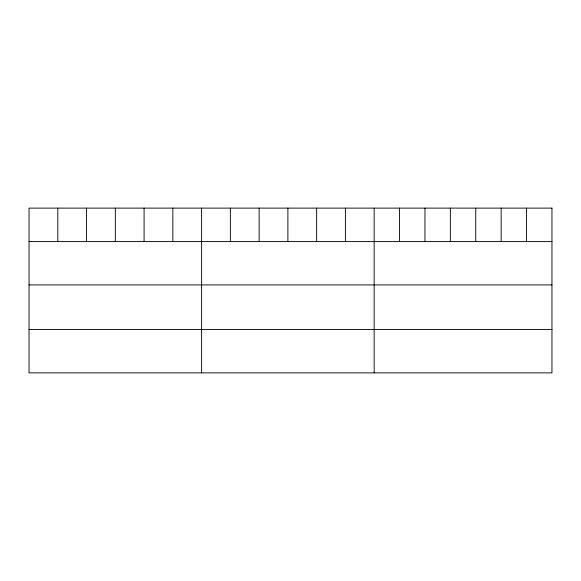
<?xml version="1.0" encoding="UTF-8"?>
<svg xmlns="http://www.w3.org/2000/svg" width="581" height="581" viewBox="0 0 581 581"><rect width="100%" height="100%" fill="white"/><g stroke="black" fill="none" stroke-linecap="round" stroke-linejoin="round"><path stroke-width="0.87" d="M29.05 241.587L551.95 241.587M29.05 284.915L551.95 284.915M29.05 329.55L551.95 329.55M526.553 208.121L526.553 241.587M501.156 208.121L501.156 241.587M475.759 208.121L475.759 241.587M450.355 208.121L450.355 241.587M424.958 208.121L424.958 241.587M399.561 208.121L399.561 241.587M374.164 208.121L374.164 372.879M345.404 208.121L345.404 241.587M316.645 208.121L316.645 241.587M287.885 208.121L287.885 241.587M259.126 208.121L259.126 241.587M230.366 208.121L230.366 241.587M201.607 208.121L201.607 372.879M172.847 208.121L172.847 241.587M144.088 208.121L144.088 241.587M115.329 208.121L115.329 241.587M86.569 208.121L86.569 241.587M57.809 208.121L57.809 241.587M551.95 208.121L29.05 208.121L29.05 372.879L551.95 372.879L551.95 208.121"/></g></svg>
